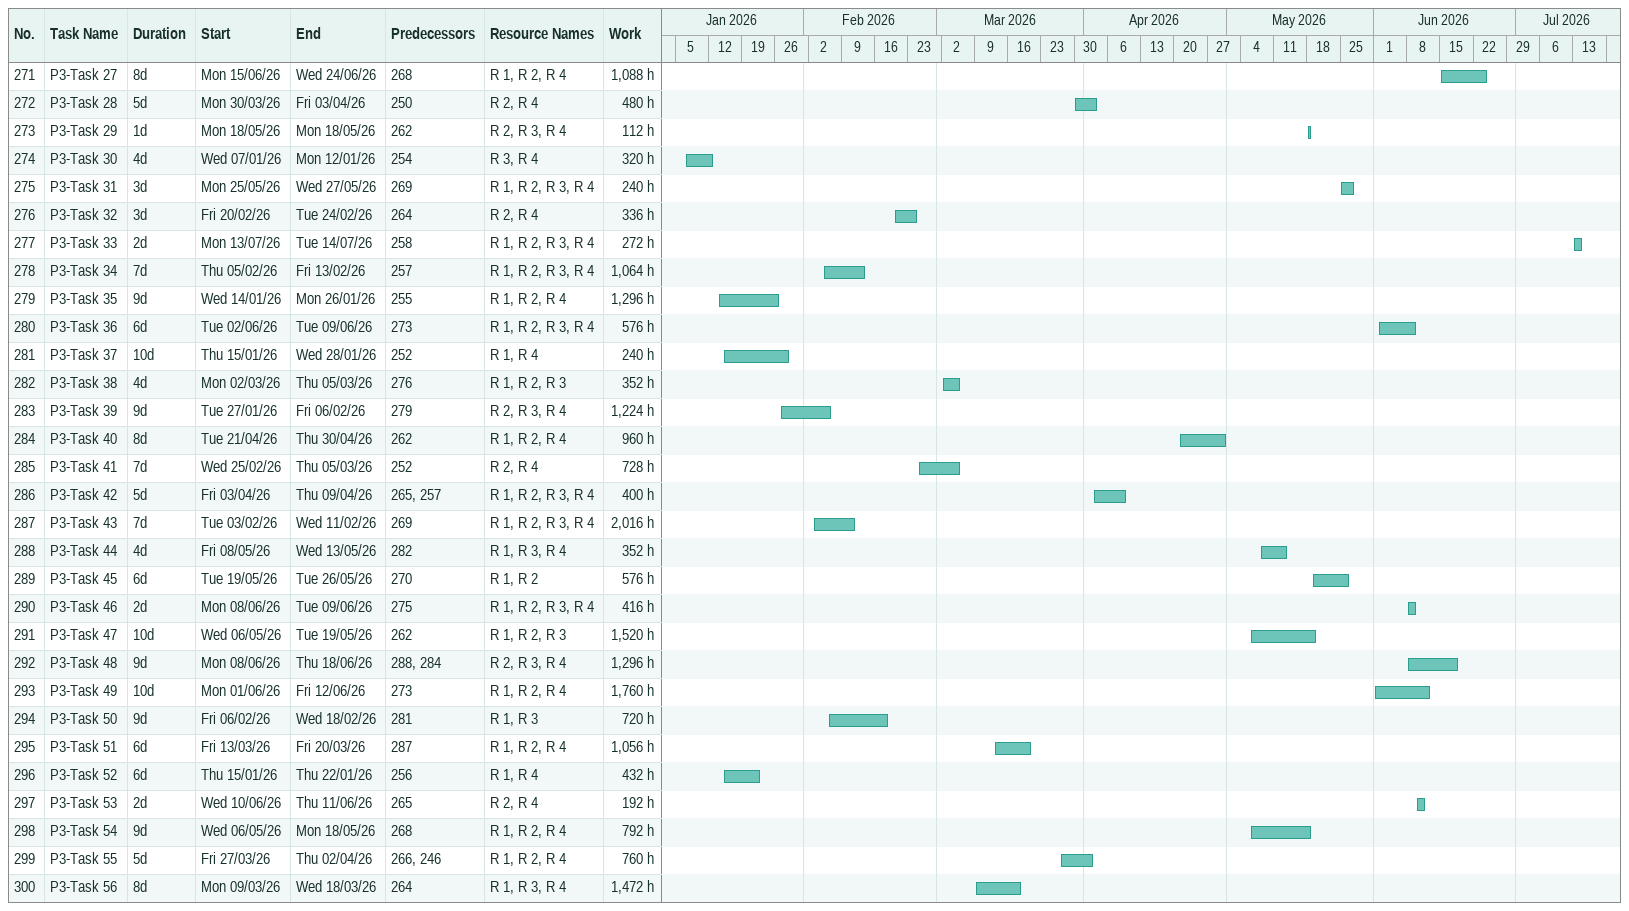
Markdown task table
| ID | Task | Duration | Start | Finish | Predecessors | Resources | Work (h) |
|---|---|---|---|---|---|---|---|
| 271 | P3-Task 27 | 8d | 2026-06-15 | 2026-06-24 | 268 | R 1, R 2, R 4 | 1088 |
| 272 | P3-Task 28 | 5d | 2026-03-30 | 2026-04-03 | 250 | R 2, R 4 | 480 |
| 273 | P3-Task 29 | 1d | 2026-05-18 | 2026-05-18 | 262 | R 2, R 3, R 4 | 112 |
| 274 | P3-Task 30 | 4d | 2026-01-07 | 2026-01-12 | 254 | R 3, R 4 | 320 |
| 275 | P3-Task 31 | 3d | 2026-05-25 | 2026-05-27 | 269 | R 1, R 2, R 3, R 4 | 240 |
| 276 | P3-Task 32 | 3d | 2026-02-20 | 2026-02-24 | 264 | R 2, R 4 | 336 |
| 277 | P3-Task 33 | 2d | 2026-07-13 | 2026-07-14 | 258 | R 1, R 2, R 3, R 4 | 272 |
| 278 | P3-Task 34 | 7d | 2026-02-05 | 2026-02-13 | 257 | R 1, R 2, R 3, R 4 | 1064 |
| 279 | P3-Task 35 | 9d | 2026-01-14 | 2026-01-26 | 255 | R 1, R 2, R 4 | 1296 |
| 280 | P3-Task 36 | 6d | 2026-06-02 | 2026-06-09 | 273 | R 1, R 2, R 3, R 4 | 576 |
| 281 | P3-Task 37 | 10d | 2026-01-15 | 2026-01-28 | 252 | R 1, R 4 | 240 |
| 282 | P3-Task 38 | 4d | 2026-03-02 | 2026-03-05 | 276 | R 1, R 2, R 3 | 352 |
| 283 | P3-Task 39 | 9d | 2026-01-27 | 2026-02-06 | 279 | R 2, R 3, R 4 | 1224 |
| 284 | P3-Task 40 | 8d | 2026-04-21 | 2026-04-30 | 262 | R 1, R 2, R 4 | 960 |
| 285 | P3-Task 41 | 7d | 2026-02-25 | 2026-03-05 | 252 | R 2, R 4 | 728 |
| 286 | P3-Task 42 | 5d | 2026-04-03 | 2026-04-09 | 265, 257 | R 1, R 2, R 3, R 4 | 400 |
| 287 | P3-Task 43 | 7d | 2026-02-03 | 2026-02-11 | 269 | R 1, R 2, R 3, R 4 | 2016 |
| 288 | P3-Task 44 | 4d | 2026-05-08 | 2026-05-13 | 282 | R 1, R 3, R 4 | 352 |
| 289 | P3-Task 45 | 6d | 2026-05-19 | 2026-05-26 | 270 | R 1, R 2 | 576 |
| 290 | P3-Task 46 | 2d | 2026-06-08 | 2026-06-09 | 275 | R 1, R 2, R 3, R 4 | 416 |
| 291 | P3-Task 47 | 10d | 2026-05-06 | 2026-05-19 | 262 | R 1, R 2, R 3 | 1520 |
| 292 | P3-Task 48 | 9d | 2026-06-08 | 2026-06-18 | 288, 284 | R 2, R 3, R 4 | 1296 |
| 293 | P3-Task 49 | 10d | 2026-06-01 | 2026-06-12 | 273 | R 1, R 2, R 4 | 1760 |
| 294 | P3-Task 50 | 9d | 2026-02-06 | 2026-02-18 | 281 | R 1, R 3 | 720 |
| 295 | P3-Task 51 | 6d | 2026-03-13 | 2026-03-20 | 287 | R 1, R 2, R 4 | 1056 |
| 296 | P3-Task 52 | 6d | 2026-01-15 | 2026-01-22 | 256 | R 1, R 4 | 432 |
| 297 | P3-Task 53 | 2d | 2026-06-10 | 2026-06-11 | 265 | R 2, R 4 | 192 |
| 298 | P3-Task 54 | 9d | 2026-05-06 | 2026-05-18 | 268 | R 1, R 2, R 4 | 792 |
| 299 | P3-Task 55 | 5d | 2026-03-27 | 2026-04-02 | 266, 246 | R 1, R 2, R 4 | 760 |
| 300 | P3-Task 56 | 8d | 2026-03-09 | 2026-03-18 | 264 | R 1, R 3, R 4 | 1472 |
